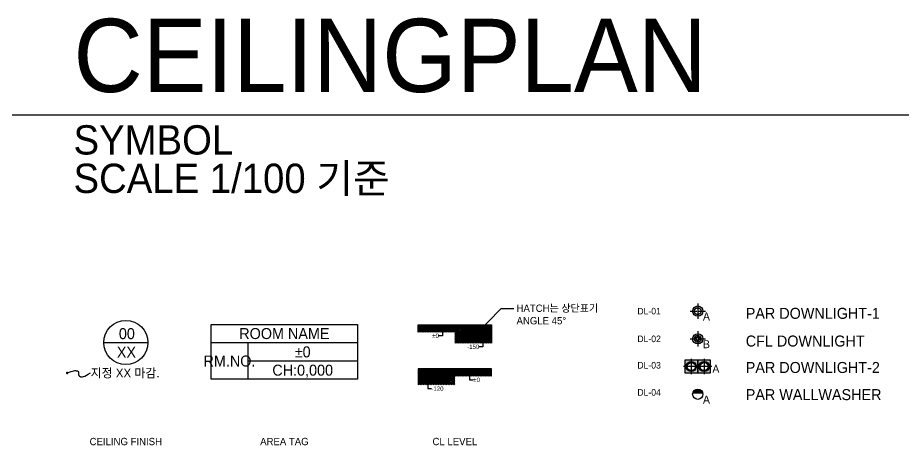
# Model space of a CAD drawing. Header units: millimetres. Extents: x -551172 to 227904, y -3435 to 261611.
# Drawn here: x -463974 to -451879, y 123338 to 129177 of the extents above; entities that cross this region are included whole.
import ezdxf
from ezdxf.enums import TextEntityAlignment as Align

# ---------------------------------------------------------------- set-up
doc = ezdxf.new("R2010")
doc.units = ezdxf.units.MM
doc.header["$LTSCALE"] = 100
doc.set_wipeout_variables(frame=1)
doc.layers.get('DEFPOINTS').update_dxf_attribs({"color": 248})
for name, color, linetype in [('0 @ 1', 7, 'Continuous'), ('C-LEVEL', 7, 'Continuous'), ('C-LEVEL @ 1', 7, 'Continuous'), ('C-LIGHT', 5, 'Continuous'), ('C-LIGHT @ 1', 5, 'Continuous'), ('C-SYM', 7, 'Continuous'), ('C-SYM @ 1', 7, 'Continuous'), ('C-WP', 7, 'Continuous'), ('F-SYM', 7, 'Continuous'), ('F-SYM @ 1', 7, 'Continuous'), ('F-WALL1', 2, 'Continuous')]:
    doc.layers.add(name, color=color, linetype=linetype)
doc.layers.add('DEFPOINTS @ 1', color=248, linetype='Continuous', plot=False)
doc.styles.get("Standard").update_dxf_attribs({"font": 'romans.shx'})
doc.styles.add('YOURNAME', font='HYWULM.TTF')
doc.dimstyles.get("Standard").update_dxf_attribs({"dimtxt": 0.18, "dimasz": 0.18, "dimexe": 0.18, "dimexo": 0.0625, "dimgap": 0.09, "dimtad": 0, "dimtih": 1, "dimtoh": 1, "dimdec": 4, "dimzin": 0, "dimdsep": 46, "dimtxsty": 'Standard', "dimcen": 0.09, "dimadec": 0, "dimazin": 0, "dimtfac": 1, "dimtdec": 4, "dimtofl": 0, "dimtmove": 0, "dimatfit": 3, "dimfxl": 0, "dimtolj": 1, "dimtzin": 0, "dimarcsym": 0})
pattern_1 = [(45, (-136409.096, 156013.134), (-11.22532015, 11.22532015), [])]

# ---------------------------------------------------------------- blocks, each defined once
blk = doc.blocks.new('C-SYM-AREA TAG')
blk.add_wipeout([(66189, 80977), (68189, 80977), (68189, 80227), (66189, 80227)]).dxf.layer = 'C-WP'
at = {"layer": 'C-SYM', "color": 1}
for p, q in [((68189, 80727), (66189, 80727)), ((68189, 80477), (66689, 80477)), ((68189, 80227), (66189, 80227))]:
    blk.add_line(p, q, dxfattribs=at)
at = {"layer": 'C-SYM', "color": 1, "ltscale": 1000}
blk.add_line((66689, 80727), (66689, 80227), dxfattribs=at)
at = {"layer": 'C-SYM', "color": 1}
blk.add_lwpolyline([(66189, 80977), (68189, 80977), (68189, 80227), (66189, 80227), (66189, 80977)], dxfattribs=at)
at = {"layer": 'C-SYM', "color": 3, "style": 'YOURNAME'}
for tag, p in [('RM.NAME', (67189, 80852)), ('FL:', (67439, 80602)), ('RM.NO.', (66439, 80477)), ('CH:', (67439, 80352))]:
    blk.add_attdef(tag, text='', height=150, dxfattribs=at).set_placement(p, align=Align.MIDDLE_CENTER)
blk = doc.blocks.new('*U619')
at = {"layer": 'C-SYM'}
ref = blk.add_blockref('C-SYM-AREA TAG', (-527521, 44012), dxfattribs=at)
ref.add_attrib('FL:', '%%P0', dxfattribs={"layer": 'F-SYM @ 1', "color": 3, "height": 150, "style": 'YOURNAME'}).set_placement((-460082, 124614), align=Align.MIDDLE_CENTER)
ref.add_attrib('RM.NAME', 'ROOM NAME', dxfattribs={"layer": 'F-SYM @ 1', "color": 3, "height": 150, "style": 'YOURNAME'}).set_placement((-460332, 124864), align=Align.MIDDLE_CENTER)
ref.add_attrib('RM.NO.', 'RM.NO.', dxfattribs={"layer": 'F-SYM @ 1', "color": 3, "height": 150, "style": 'YOURNAME'}).set_placement((-461082, 124489), align=Align.MIDDLE_CENTER)
ref.add_attrib('CH:', 'CH:0,000', dxfattribs={"layer": 'F-SYM @ 1', "color": 3, "height": 150, "style": 'YOURNAME'}).set_placement((-460082, 124364), align=Align.MIDDLE_CENTER)
blk = doc.blocks.new('C-SYM-CEILING-FINISH-2')
at = {"layer": 'F-SYM', "color": 1, "const_width": 17.5}
blk.add_lwpolyline([(58549, 80087, 1), (58566, 80087, 1)], format="xyb", close=True, dxfattribs=at)
at = {"layer": 'F-SYM', "color": 1}
blk.add_lwpolyline([(58558, 80087), (58587, 80098), (58612, 80107), (58632, 80113), (58649, 80117), (58662, 80119), (58672, 80119), (58681, 80118), (58688, 80117), (58693, 80116), (58698, 80114), (58703, 80112), (58706, 80110), (58709, 80107), (58711, 80104), (58712, 80101), (58713, 80098), (58714, 80094), (58714, 80090), (58714, 80086), (58714, 80082), (58713, 80077), (58713, 80073), (58713, 80068), (58714, 80064), (58714, 80059), (58716, 80055), (58717, 80051), (58720, 80047), (58723, 80044), (58727, 80041), (58733, 80038), (58739, 80036), (58747, 80034), (58756, 80034), (58768, 80035), (58782, 80039), (58799, 80045), (58821, 80055), (58846, 80069), (58876, 80087)], dxfattribs=at)
at = {"layer": 'F-SYM', "style": 'YOURNAME'}
blk.add_attdef('FI?', text='', height=120, dxfattribs=at).set_placement((58876, 80087), align=Align.MIDDLE_LEFT)
blk = doc.blocks.new('*U627')
at = {"layer": 'C-SYM'}
ref = blk.add_blockref('C-SYM-CEILING-FINISH-2', (-521856, 44239), dxfattribs=at)
ref.add_attrib('FI?', '지정 XX 마감.', dxfattribs={"layer": 'F-SYM @ 1', "height": 120, "style": 'YOURNAME'}).set_placement((-462979, 124325), align=Align.MIDDLE_LEFT)
blk = doc.blocks.new('C-SYM-CEILING-FINISH-1-2')
at = {"layer": 'C-SYM', "color": 1}
blk.add_line((57990, 79548), (58590, 79548), dxfattribs=at)
blk.add_circle((58290, 79548), 300, dxfattribs=at)
at = {"layer": 'C-SYM', "color": 3, "style": 'YOURNAME'}
for tag, p in [('NO?', (58305, 79594)), ('WH?', (58299, 79340))]:
    blk.add_attdef(tag, text='', height=150, dxfattribs=at).set_placement(p, align=Align.CENTER)
blk = doc.blocks.new('*U628')
at = {"layer": 'C-SYM'}
ref = blk.add_blockref('C-SYM-CEILING-FINISH-1-2', (-520787, 45194), dxfattribs=at)
ref.add_attrib('NO?', '00', dxfattribs={"layer": 'C-SYM @ 1', "color": 3, "height": 150, "style": 'YOURNAME'}).set_placement((-462483, 124788), align=Align.CENTER)
ref.add_attrib('WH?', 'XX', dxfattribs={"layer": 'C-SYM @ 1', "color": 3, "height": 150, "style": 'YOURNAME'}).set_placement((-462489, 124534), align=Align.CENTER)
blk = doc.blocks.new('C-SYM-LEVEL-1')
at = {"layer": 'C-SYM', "style": 'YOURNAME'}
blk.add_attdef('부위', text='', height=60, dxfattribs=at).set_placement((-69375, -41081), align=Align.MIDDLE_RIGHT)
at = {"layer": 'DEFPOINTS @ 1', "has_arrowhead": 0}
blk.add_leader([(-69325, -41031), (-69325, -41081), (-69375, -41081)], dimstyle='Standard', override={"dimscale": 1, "dimasz": 1, "dimtxsty": 'YOURNAME', "dimldrblk": 'Dot'}, dxfattribs=at)
blk = doc.blocks.new('*U614')
at = {"layer": 'C-LEVEL'}
ref = blk.add_blockref('C-SYM-LEVEL-1', (-388295, 165765), dxfattribs=at)
ref.add_attrib('부위', ' -150', dxfattribs={"layer": 'C-LEVEL @ 1', "height": 60, "style": 'YOURNAME'}).set_placement((-457670, 124684), align=Align.MIDDLE_RIGHT)
blk = doc.blocks.new('*U615')
at = {"layer": 'C-LEVEL'}
ref = blk.add_blockref('C-SYM-LEVEL-1', (-388846, 165915), dxfattribs=at)
ref.add_attrib('부위', ' %%p0', dxfattribs={"layer": 'C-LEVEL @ 1', "height": 60, "style": 'YOURNAME'}).set_placement((-458221, 124834), align=Align.MIDDLE_RIGHT)
blk = doc.blocks.new('C-SYM-LEVEL-2')
at = {"layer": 'C-SYM', "style": 'YOURNAME'}
blk.add_attdef('부위', text='', height=60, dxfattribs=at).set_placement((-68456, -41157), align=Align.MIDDLE_LEFT)
at = {"layer": 'DEFPOINTS @ 1', "has_arrowhead": 0}
blk.add_leader([(-68506, -41107), (-68506, -41157), (-68456, -41157)], dimstyle='Standard', override={"dimscale": 1, "dimasz": 1, "dimtxsty": 'YOURNAME', "dimldrblk": 'Dot'}, dxfattribs=at)
blk = doc.blocks.new('*U616')
at = {"layer": 'C-LEVEL'}
ref = blk.add_blockref('C-SYM-LEVEL-2', (-389296, 165389), dxfattribs=at)
ref.add_attrib('부위', '%%p0', dxfattribs={"layer": 'C-LEVEL @ 1', "height": 60, "style": 'YOURNAME'}).set_placement((-457752, 124232), align=Align.MIDDLE_LEFT)
blk = doc.blocks.new('*U617')
at = {"layer": 'C-LEVEL'}
ref = blk.add_blockref('C-SYM-LEVEL-2', (-389868, 165269), dxfattribs=at)
ref.add_attrib('부위', '-120', dxfattribs={"layer": 'C-LEVEL @ 1', "height": 60, "style": 'YOURNAME'}).set_placement((-458324, 124112), align=Align.MIDDLE_LEFT)

msp = doc.modelspace()

# ---------------------------------------------------------------- hatches: boundary and pattern name
at = {"layer": 'C-LEVEL'}
h = msp.add_hatch(dxfattribs=at)
h.set_pattern_fill('ANSI31', color=1, scale=5)
h.set_pattern_definition(pattern_1)
h.paths.add_polyline_path([(-457503.3, 124983.5), (-458503.3, 124983.5), (-458503.3, 124883.5), (-458003.3, 124883.5), (-458003.3, 124733.5), (-457503.3, 124733.5)])
h = msp.add_hatch(dxfattribs=at)
h.set_pattern_fill('ANSI31', color=1, scale=5)
h.set_pattern_definition(pattern_1)
h.paths.add_polyline_path([(-458503.3, 124382.3), (-457503.3, 124382.3), (-457503.3, 124282.3), (-458003.3, 124282.3), (-458003.3, 124162.3), (-458503.3, 124162.3)])
at = {"layer": 'C-LIGHT', "ltscale": 10}
h = msp.add_hatch(color=252, dxfattribs=at)
h.paths.add_polyline_path([(-454686.6, 124326.2), (-454686.6, 124501.2), (-454861.6, 124501.2), (-454861.6, 124326.2)])
h.paths.add_polyline_path([(-454774.1, 124344.4, -1), (-454774.1, 124482.9, -1)], flags=16)
h = msp.add_hatch(color=252, dxfattribs=at)
h.paths.add_polyline_path([(-454511.6, 124326.2), (-454511.6, 124501.2), (-454686.6, 124501.2), (-454686.6, 124326.2)])
h.paths.add_polyline_path([(-454599.1, 124344.4, -1), (-454599.1, 124482.9, -1)], flags=16)
at = {"layer": 'C-LIGHT'}
msp.add_hatch(color=1, dxfattribs=at).paths.add_polyline_path([(-454753.6, 124055.9), (-454619.7, 124055.9, 0.7399557)])

# ---------------------------------------------------------------- linework, layer by layer
at = {"layer": 'C-LEVEL', "color": 2, "const_width": 2}
for points in [[(-458503.3, 124883.5), (-458003.3, 124883.5), (-458003.3, 124733.5), (-457503.3, 124733.5)], [(-457503.3, 124282.3), (-458003.3, 124282.3), (-458003.3, 124162.3), (-458503.3, 124162.3)]]:
    msp.add_lwpolyline(points, dxfattribs=at)
at = {"layer": 'C-LIGHT', "color": 1}
for p, q in [((-454686.6, 125275.1), (-454686.6, 125177.1)), ((-454791.6, 125170.1), (-454693.6, 125170.1)), ((-454686.6, 125163.1), (-454686.6, 125065.1)), ((-454679.6, 125170.1), (-454581.6, 125170.1)), ((-454686.6, 124896.9), (-454686.6, 124798.9)), ((-454791.6, 124791.9), (-454693.6, 124791.9)), ((-454686.6, 124784.9), (-454686.6, 124686.9)), ((-454679.6, 124791.9), (-454581.6, 124791.9)), ((-454774.1, 124518.7), (-454774.1, 124420.7)), ((-454599.1, 124518.7), (-454599.1, 124420.7)), ((-454494.1, 124413.7), (-454879.1, 124413.7)), ((-454774.1, 124406.7), (-454774.1, 124308.7)), ((-454599.1, 124406.7), (-454599.1, 124308.7)), ((-454756.6, 124055.9), (-454616.6, 124055.9))]:
    msp.add_line(p, q, dxfattribs=at)
at = {"layer": 'C-LIGHT', "color": 2, "ltscale": 50}
for points in [[(-454861.6, 124501.2), (-454861.6, 124326.2), (-454686.6, 124326.2), (-454686.6, 124501.2)], [(-454686.6, 124501.2), (-454686.6, 124326.2), (-454511.6, 124326.2), (-454511.6, 124501.2)]]:
    msp.add_lwpolyline(points, close=True, dxfattribs=at)
at = {"layer": 'C-LIGHT'}
msp.add_circle((-454686.6, 125170.5), 70, dxfattribs=at)
at = {"layer": 'C-LIGHT', "color": 7, "ltscale": 50}
for centre in [(-454774.1, 124413.7), (-454599.1, 124413.7)]:
    msp.add_circle(centre, 69.3, dxfattribs=at)
at = {"layer": 'C-LIGHT', "color": 1, "ltscale": 50}
for centre in [(-454774.1, 124413.7), (-454599.1, 124413.7)]:
    msp.add_circle(centre, 54.7, dxfattribs=at)
at = {"layer": 'C-LIGHT', "color": 1}
msp.add_circle((-454686.6, 124035.4), 70, dxfattribs=at)
at = {"layer": 'C-LIGHT'}
msp.add_ellipse((-454686.6, 124791.9), major_axis=(-70, 0.4), ratio=1, start_param=1.5712934, end_param=7.8544787, dxfattribs=at)
at = {"layer": 'C-LIGHT', "color": 7}
for points, knots in [([(-454686.9, 125124.4), (-454685.1, 125124.4), (-454683.3, 125124.5), (-454679.1, 125125), (-454676.7, 125125.5), (-454672.7, 125126.6), (-454670.9, 125127.2), (-454667.6, 125128.6), (-454665.9, 125129.4), (-454661.8, 125131.6), (-454659.5, 125133.3), (-454656, 125136.2), (-454654.7, 125137.4), (-454652.4, 125139.9), (-454651.3, 125141.2), (-454648.5, 125144.7), (-454647.1, 125147.1), (-454645, 125151.1), (-454644.4, 125152.7), (-454643.2, 125156), (-454642.7, 125157.6), (-454641.7, 125161.7), (-454641.3, 125164.2), (-454641, 125168.4), (-454640.9, 125170.1), (-454641, 125173.5), (-454641.2, 125175.2), (-454641.8, 125179.2), (-454642.3, 125181.4), (-454643.6, 125185.8), (-454644.5, 125187.9), (-454646.3, 125191.6), (-454647.1, 125193.1), (-454649.6, 125197), (-454651.3, 125199.2), (-454654.4, 125202.5), (-454655.6, 125203.7), (-454658.2, 125206), (-454659.6, 125207), (-454663.3, 125209.5), (-454665.7, 125210.9), (-454669.9, 125212.7), (-454671.6, 125213.3), (-454675, 125214.4), (-454676.8, 125214.8), (-454680.4, 125215.4), (-454682.1, 125215.6), (-454686.2, 125215.9), (-454688.4, 125215.8), (-454692.8, 125215.5), (-454695, 125215.1), (-454699.3, 125214.1), (-454701.4, 125213.4), (-454705, 125212), (-454706.6, 125211.3), (-454709.6, 125209.6), (-454711.1, 125208.8), (-454714.1, 125206.7), (-454715.6, 125205.6), (-454718.4, 125203.1), (-454719.7, 125201.7), (-454722.2, 125198.9), (-454723.3, 125197.4), (-454725.6, 125194.1), (-454726.7, 125192.2), (-454728.4, 125188.7), (-454729.1, 125187.1), (-454730.6, 125182.9), (-454731.3, 125180.2), (-454732, 125175.8), (-454732.2, 125174), (-454732.4, 125170.6), (-454732.4, 125168.8), (-454732.1, 125164.6), (-454731.7, 125162.1), (-454730.7, 125158), (-454730.3, 125156.4), (-454729.1, 125153.2), (-454728.5, 125151.6), (-454726.7, 125148), (-454725.5, 125146), (-454722.8, 125142.1), (-454721.4, 125140.3), (-454718.5, 125137.4), (-454717.2, 125136.1), (-454714, 125133.5), (-454712.1, 125132.1), (-454708.6, 125130), (-454707, 125129.2), (-454703.9, 125127.8), (-454702.2, 125127.1), (-454698.8, 125126), (-454696.9, 125125.6), (-454693.1, 125124.8), (-454691.1, 125124.6), (-454688.4, 125124.5), (-454687.7, 125124.4), (-454686.9, 125124.4)], [1.5712934, 1.5712934, 1.5712934, 1.5712934, 1.6899979, 1.6899979, 1.8476451, 1.8476451, 1.967153, 1.967153, 2.0866608, 2.0866608, 2.2740868, 2.2740868, 2.3865434, 2.3865434, 2.4989999, 2.4989999, 2.681541, 2.681541, 2.7948642, 2.7948642, 2.9081873, 2.9081873, 3.0719011, 3.0719011, 3.1839715, 3.1839715, 3.2960419, 3.2960419, 3.4460504, 3.4460504, 3.596059, 3.596059, 3.713828, 3.713828, 3.8971299, 3.8971299, 4.0103158, 4.0103158, 4.1235017, 4.1235017, 4.3039341, 4.3039341, 4.42233, 4.42233, 4.5407259, 4.5407259, 4.6591217, 4.6591217, 4.8042894, 4.8042894, 4.9494571, 4.9494571, 5.0946248, 5.0946248, 5.2076442, 5.2076442, 5.3206635, 5.3206635, 5.4437683, 5.4437683, 5.5668731, 5.5668731, 5.6899779, 5.6899779, 5.8323156, 5.8323156, 5.9467003, 5.9467003, 6.1275598, 6.1275598, 6.241522, 6.241522, 6.3554843, 6.3554843, 6.5193795, 6.5193795, 6.6312538, 6.6312538, 6.7431282, 6.7431282, 6.8960967, 6.8960967, 7.0490653, 7.0490653, 7.1658773, 7.1658773, 7.3219883, 7.3219883, 7.4357277, 7.4357277, 7.549467, 7.549467, 7.6764626, 7.6764626, 7.8034581, 7.8034581, 7.8544787, 7.8544787, 7.8544787, 7.8544787]), ([(-454686.9, 124746.2), (-454685, 124746.2), (-454683, 124746.3), (-454677.9, 124746.9), (-454674.7, 124747.7), (-454668.6, 124749.8), (-454665.7, 124751.2), (-454660.1, 124754.5), (-454657.5, 124756.5), (-454652.8, 124761), (-454650.7, 124763.5), (-454647.1, 124768.8), (-454645.5, 124771.7), (-454643.1, 124777.7), (-454642.2, 124780.8), (-454641.1, 124787.2), (-454640.9, 124790.4), (-454641.1, 124796.9), (-454641.6, 124800.1), (-454643.2, 124806.4), (-454644.3, 124809.5), (-454647.2, 124815.3), (-454649, 124818), (-454653.1, 124823.1), (-454655.4, 124825.4), (-454660.4, 124829.4), (-454663.1, 124831.2), (-454668.9, 124834.1), (-454671.9, 124835.3), (-454678.2, 124836.9), (-454681.4, 124837.4), (-454687.9, 124837.7), (-454691.2, 124837.5), (-454697.5, 124836.4), (-454700.7, 124835.5), (-454706.7, 124833.1), (-454709.6, 124831.6), (-454714.9, 124827.9), (-454717.4, 124825.8), (-454721.9, 124821.1), (-454723.9, 124818.6), (-454727.3, 124813), (-454728.7, 124810.1), (-454730.8, 124804), (-454731.6, 124800.8), (-454732.4, 124794.4), (-454732.4, 124791.1), (-454731.9, 124784.7), (-454731.3, 124781.5), (-454729.3, 124775.3), (-454728.1, 124772.3), (-454724.9, 124766.7), (-454723, 124764), (-454718.7, 124759.2), (-454716.3, 124757), (-454711.1, 124753.1), (-454708.2, 124751.5), (-454702.3, 124748.9), (-454699.2, 124747.9), (-454693, 124746.6), (-454690, 124746.2), (-454686.9, 124746.2)], [1.5712934, 1.5712934, 1.5712934, 1.5712934, 1.6977107, 1.6977107, 1.9103811, 1.9103811, 2.1230515, 2.1230515, 2.3357218, 2.3357218, 2.5483922, 2.5483922, 2.7610625, 2.7610625, 2.9737329, 2.9737329, 3.1864033, 3.1864033, 3.3990736, 3.3990736, 3.611744, 3.611744, 3.8244143, 3.8244143, 4.0370847, 4.0370847, 4.249755, 4.249755, 4.4624254, 4.4624254, 4.6750958, 4.6750958, 4.8877661, 4.8877661, 5.1004365, 5.1004365, 5.3131068, 5.3131068, 5.5257772, 5.5257772, 5.7384475, 5.7384475, 5.9511179, 5.9511179, 6.1637883, 6.1637883, 6.3764586, 6.3764586, 6.589129, 6.589129, 6.8017993, 6.8017993, 7.0144697, 7.0144697, 7.22714, 7.22714, 7.4398104, 7.4398104, 7.6524808, 7.6524808, 7.8544787, 7.8544787, 7.8544787, 7.8544787])]:
    msp.add_open_spline(points, degree=3, knots=knots, dxfattribs=at)
at = {"layer": 'C-LIGHT'}
msp.add_open_spline([(-454686.8, 124766.2), (-454685.5, 124766.2), (-454684.2, 124766.3), (-454681.6, 124766.7), (-454680.3, 124767), (-454678.2, 124767.6), (-454677.3, 124768), (-454675.5, 124768.7), (-454674.7, 124769.2), (-454673, 124770.1), (-454672.1, 124770.7), (-454670.5, 124771.9), (-454669.8, 124772.5), (-454667.9, 124774.2), (-454666.8, 124775.4), (-454665.4, 124777.5), (-454664.9, 124778.2), (-454664, 124779.8), (-454663.5, 124780.6), (-454662.8, 124782.3), (-454662.5, 124783.2), (-454661.9, 124785), (-454661.6, 124785.9), (-454661.3, 124787.8), (-454661.1, 124788.8), (-454661, 124790.8), (-454660.9, 124791.8), (-454661, 124794.3), (-454661.2, 124795.9), (-454661.8, 124798.4), (-454662, 124799.2), (-454662.6, 124801), (-454662.9, 124801.8), (-454663.7, 124803.5), (-454664.1, 124804.3), (-454665.1, 124806), (-454665.7, 124806.8), (-454666.8, 124808.3), (-454667.5, 124809), (-454668.9, 124810.5), (-454669.6, 124811.1), (-454671.6, 124812.8), (-454672.9, 124813.7), (-454675.1, 124814.9), (-454675.9, 124815.3), (-454677.6, 124816), (-454678.5, 124816.3), (-454680.2, 124816.8), (-454681.2, 124817), (-454683, 124817.4), (-454684, 124817.5), (-454685.9, 124817.6), (-454686.9, 124817.6), (-454688.9, 124817.5), (-454689.9, 124817.4), (-454692.4, 124817), (-454693.9, 124816.6), (-454696.3, 124815.7), (-454697.1, 124815.4), (-454698.8, 124814.6), (-454699.6, 124814.1), (-454701.1, 124813.1), (-454701.9, 124812.6), (-454703.4, 124811.4), (-454704.1, 124810.8), (-454705.5, 124809.4), (-454706.1, 124808.7), (-454707.4, 124807.1), (-454707.9, 124806.3), (-454709.3, 124804.1), (-454710, 124802.7), (-454710.9, 124800.4), (-454711.2, 124799.5), (-454711.7, 124797.7), (-454711.9, 124796.9), (-454712.2, 124795), (-454712.3, 124794.1), (-454712.4, 124792.2), (-454712.3, 124791.2), (-454712.2, 124789.3), (-454712.1, 124788.3), (-454711.8, 124786.3), (-454711.5, 124785.4), (-454710.8, 124782.9), (-454710.2, 124781.4), (-454709, 124779.2), (-454708.6, 124778.5), (-454707.5, 124776.9), (-454707, 124776.2), (-454705.8, 124774.8), (-454705.2, 124774.1), (-454703.8, 124772.8), (-454703.1, 124772.1), (-454701.5, 124770.9), (-454700.7, 124770.4), (-454699, 124769.4), (-454698.1, 124768.9), (-454695.8, 124767.8), (-454694.3, 124767.3), (-454691.8, 124766.7), (-454690.9, 124766.5), (-454689, 124766.3), (-454688.1, 124766.2), (-454687, 124766.2), (-454686.9, 124766.2), (-454686.8, 124766.2)], degree=3, knots=[1.5712934, 1.5712934, 1.5712934, 1.5712934, 1.7227303, 1.7227303, 1.8741672, 1.8741672, 1.9865692, 1.9865692, 2.0989712, 2.0989712, 2.214681, 2.214681, 2.3303907, 2.3303907, 2.5153436, 2.5153436, 2.621575, 2.621575, 2.7278064, 2.7278064, 2.8387482, 2.8387482, 2.94969, 2.94969, 3.0654268, 3.0654268, 3.1811635, 3.1811635, 3.3660392, 3.3660392, 3.4722595, 3.4722595, 3.5784797, 3.5784797, 3.6894151, 3.6894151, 3.8003504, 3.8003504, 3.9160709, 3.9160709, 4.0317913, 4.0317913, 4.2167119, 4.2167119, 4.3229384, 4.3229384, 4.429165, 4.429165, 4.5401037, 4.5401037, 4.6510425, 4.6510425, 4.766771, 4.766771, 4.8824996, 4.8824996, 5.0673976, 5.0673976, 5.1736209, 5.1736209, 5.2798442, 5.2798442, 5.3907811, 5.3907811, 5.5017181, 5.5017181, 5.617442, 5.617442, 5.7331659, 5.7331659, 5.9180767, 5.9180767, 6.0243019, 6.0243019, 6.1305271, 6.1305271, 6.2414651, 6.2414651, 6.3524031, 6.3524031, 6.4681298, 6.4681298, 6.5838565, 6.5838565, 6.7687598, 6.7687598, 6.874984, 6.874984, 6.9812082, 6.9812082, 7.0921459, 7.0921459, 7.2030835, 7.2030835, 7.3188094, 7.3188094, 7.4345352, 7.4345352, 7.6218089, 7.6218089, 7.7307377, 7.7307377, 7.8396666, 7.8396666, 7.8544787, 7.8544787, 7.8544787, 7.8544787], dxfattribs=at)
at = {"layer": 'DEFPOINTS', "color": 156}
msp.add_line((-464835.8, 127851.8), (-440990.9, 127851.8), dxfattribs=at)
at = {"layer": 'DEFPOINTS'}
for points in [[(-458503.3, 124883.5), (-458503.3, 124983.5), (-457503.3, 124983.5), (-457503.3, 124733.5)], [(-457503.3, 124282.3), (-457503.3, 124382.3), (-458503.3, 124382.3), (-458503.3, 124162.3)]]:
    msp.add_lwpolyline(points, dxfattribs=at)

# ---------------------------------------------------------------- block references
at = {"layer": 'F-WALL1'}
for name in ['*U628', '*U619', '*U615', '*U614', '*U627', '*U616', '*U617']:
    msp.add_blockref(name, (0, 0), dxfattribs=at)

# ---------------------------------------------------------------- texts
at = {"layer": '0 @ 1', "color": 3, "style": 'YOURNAME'}
msp.add_text('CEILINGPLAN', height=1000, dxfattribs=at).set_placement((-463211.8, 128662.5), align=Align.MIDDLE_LEFT)
at = {"layer": '0 @ 1', "color": 6, "style": 'YOURNAME'}
for s, p in [('SYMBOL', (-463211.8, 127509.1)), ('SCALE 1/100 기준', (-463211.8, 126984.1))]:
    msp.add_text(s, height=400, dxfattribs=at).set_placement(p, align=Align.MIDDLE_LEFT)
at = {"layer": '0 @ 1', "color": 7, "style": 'YOURNAME'}
for s, p in [('DL-01', (-455350.5, 125170.1)), ('DL-02', (-455350.5, 124791.9)), ('DL-03', (-455350.5, 124430.9, 0)), ('DL-04', (-455350.5, 124060.3))]:
    msp.add_text(s, height=90, dxfattribs=at).set_placement(p, align=Align.MIDDLE_CENTER)
at = {"layer": '0 @ 1', "style": 'YOURNAME'}
for s, p in [('PAR DOWNLIGHT-1', (-454030.7, 125065.2, 0)), ('CFL DOWNLIGHT', (-454030.7, 124686.9, 0)), ('PAR DOWNLIGHT-2', (-454030.7, 124325.9, 0)), ('PAR WALLWASHER', (-454030.7, 123955.3, 0))]:
    msp.add_text(s, height=150, dxfattribs=at).set_placement(p)
at = {"layer": '0 @ 1', "color": 3, "style": 'YOURNAME'}
for s, p in [('CEILING FINISH', (-462497.6, 123439.6)), ('AREA TAG', (-460331.7, 123439.6)), ('CL LEVEL', (-458003.3, 123439.6))]:
    msp.add_text(s, height=100, dxfattribs=at).set_placement(p, align=Align.TOP_CENTER)
at = {"layer": 'C-LIGHT @ 1', "color": 3, "style": 'YOURNAME'}
for s, p in [('A', (-454615.2, 125042.3, 0)), ('B', (-454615.2, 124664, 0)), ('A', (-454486.6, 124327.8, 0)), ('A', (-454615.2, 123907.2, 0))]:
    msp.add_text(s, height=109.4, dxfattribs=at).set_placement(p)
at = {"layer": 'DEFPOINTS @ 1', "color": 8, "char_height": 100, "attachment_point": 4, "style": 'YOURNAME'}
for s, insert in [(' HATCH는 상단표기', (-457197.4, 125204.6)), (' ANGLE 45%%D', (-457197.4, 125038.8))]:
    msp.add_mtext(s, dxfattribs=dict(at, insert=insert))

# ---------------------------------------------------------------- leaders
at = {"layer": 'DEFPOINTS', "color": 8, "annotation_type": 0, "has_hookline": 1, "hookline_direction": 0, "text_width": 1214.6}
msp.add_leader([(-457738.7, 124829.6), (-457372.9, 125204.6), (-457197.5, 125204.6)], dimstyle='Standard', override={"dimasz": 100, "dimtxsty": 'YOURNAME', "dimldrblk": 'Open90'}, dxfattribs=at)

doc.saveas('drawing.dxf')
